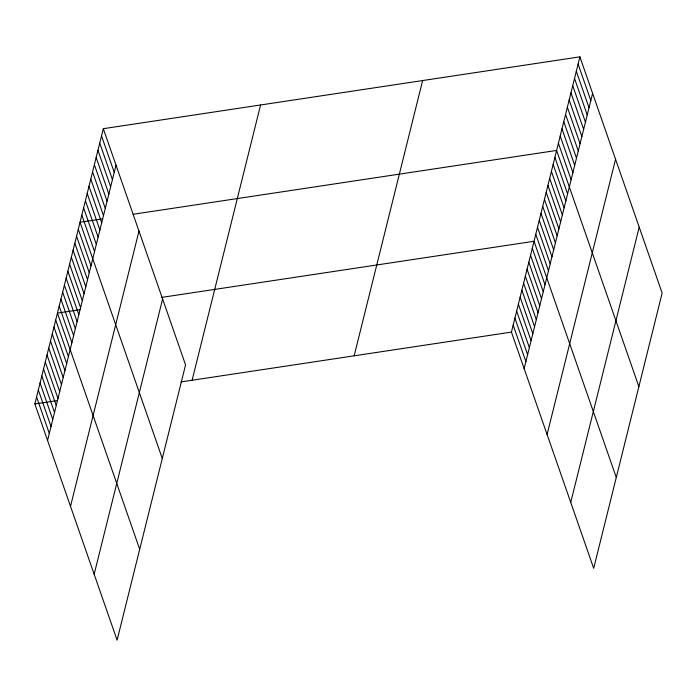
<?xml version="1.0" encoding="UTF-8"?>
<svg xmlns="http://www.w3.org/2000/svg" width="697" height="697" viewBox="0 0 697 697"><rect width="100%" height="100%" fill="white"/><g stroke="black" fill="none" stroke-linecap="round" stroke-linejoin="round"><path stroke-width="1.05" d="M103.313 128.692L185.568 364.897L117.105 640.151L34.85 403.946L103.313 128.692L579.895 56.849L662.15 293.054L593.687 568.308L511.432 332.103L579.895 56.849M47.562 440.452L116.024 165.189M70.51 506.353L138.973 231.09M94.156 574.25L162.619 298.987M192.119 380.24L260.582 104.986M354.163 355.818L422.626 80.556M524.144 368.608L592.607 93.346M547.093 434.51L615.556 159.247M570.738 502.406L639.201 227.152M102.503 218.893L80.033 222.282L162.288 458.478M133.136 214.275L556.615 150.439L638.87 386.643M79.911 309.729L57.442 313.11L139.696 549.314M161.608 297.41L534.024 241.275L616.279 477.471M34.85 403.946L57.32 400.566M180.889 381.939L511.432 332.103M578.109 64.046L590.812 100.551M576.314 71.251L589.026 107.747M574.52 78.447L587.231 114.944M572.734 85.644L585.445 122.149M570.939 92.84L583.65 129.346M569.153 100.046L581.864 136.542M567.358 107.242L580.07 143.739M565.572 114.439L578.283 150.944M563.777 121.644L576.489 158.141M561.991 128.84L574.703 165.337M560.196 136.037L572.908 172.542M558.41 143.233L571.122 179.739M554.882 157.426L567.593 193.923M553.139 164.414L565.851 200.91M551.405 171.401L564.117 207.898M549.663 178.388L562.374 214.885M547.929 185.376L560.641 221.873M546.195 192.363L558.898 228.86M544.453 199.351L557.164 235.847M542.719 206.338L555.431 242.835M540.977 213.326L553.688 249.822M539.243 220.313L551.954 256.81M537.5 227.3L550.212 263.797M535.766 234.288L548.478 270.784M532.29 248.263L545.002 284.759M530.548 255.25L543.259 291.747M528.814 262.238L541.525 298.734M527.071 269.225L539.783 305.722M525.338 276.212L538.049 312.709M523.595 283.2L536.307 319.696M521.861 290.187L534.573 326.684M520.128 297.175L532.83 333.671M518.385 304.162L531.097 340.659M516.651 311.15L529.363 347.646M514.909 318.128L527.62 354.634M513.175 325.116L525.886 361.621M101.518 135.889L114.23 172.386M99.732 143.085L112.444 179.591M97.937 150.291L110.649 186.787M96.151 157.487L108.863 193.984M94.356 164.684L107.068 201.189M92.57 171.889L105.282 208.386M90.776 179.085L103.487 215.582M88.989 186.282L101.701 222.787M87.195 193.478L99.906 229.984M85.409 200.684L98.12 237.18M83.614 207.88L96.325 244.377M81.828 215.077L94.539 251.582M78.299 229.269L91.011 265.766M76.557 236.257L89.268 272.754M74.823 243.244L87.534 279.741M73.08 250.232L85.792 286.728M71.347 257.219L84.058 293.716M69.604 264.198L82.316 300.703M67.87 271.185L80.582 307.691M66.128 278.173L78.839 314.678M64.394 285.16L77.106 321.665M62.652 292.148L75.363 328.653M60.918 299.135L73.629 335.64M59.184 306.122L71.887 342.628M55.708 320.097L68.419 356.603M53.965 327.085L66.677 363.59M52.231 334.072L64.943 370.577M50.489 341.06L63.2 377.565M48.755 348.047L61.467 384.552M47.013 355.034L59.724 391.54M45.279 362.022L57.99 398.527M43.536 369.009L56.248 405.515M41.803 375.997L54.514 412.502M40.06 382.984L52.772 419.489M38.326 389.971L51.038 426.477M36.584 396.959L49.295 433.464"/></g></svg>
